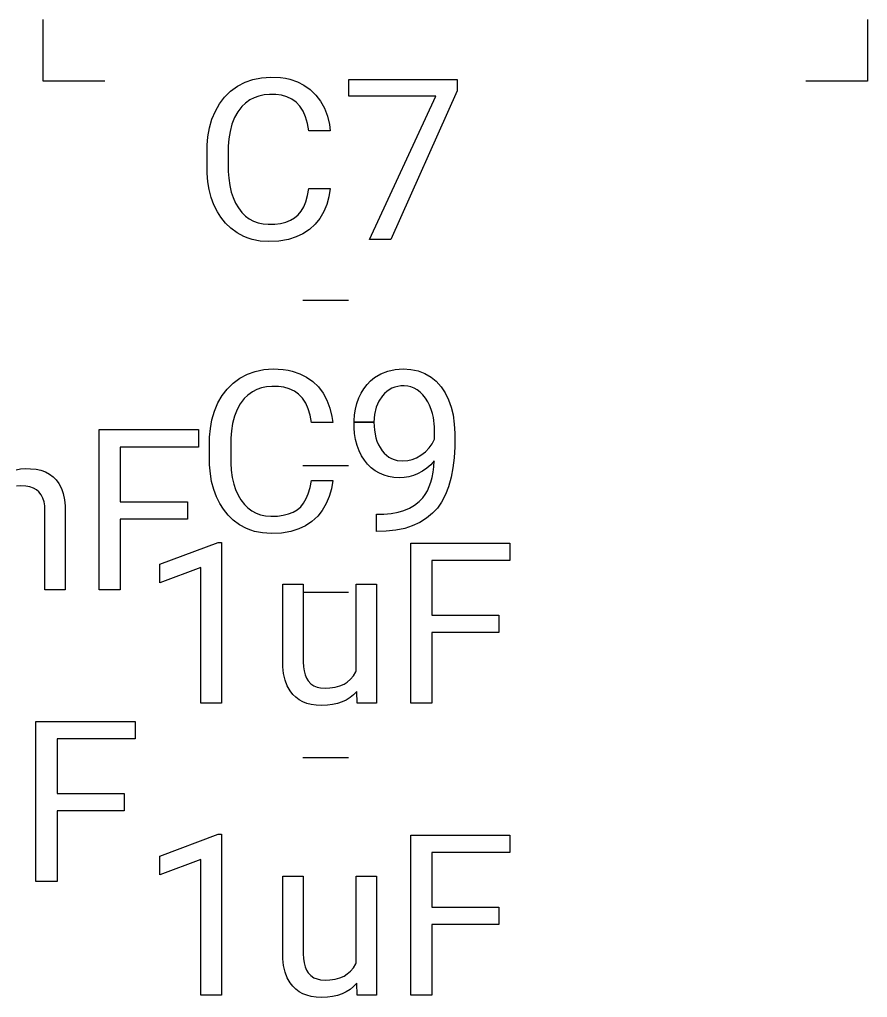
# Model space of a CAD drawing. Header units: inches. Extents: x 3.88 to 7.82, y -6.06 to -2.14.
# Drawn here: x 6.725 to 6.9307, y -4.4563 to -4.2189 of the extents above; entities that cross this region are included whole.
import ezdxf

# ---------------------------------------------------------------- set-up
doc = ezdxf.new("R2010")
doc.units = ezdxf.units.IN
doc.header["$MEASUREMENT"] = 0
doc.layers.add('F.Silkscreen', color=41, linetype='CONTINUOUS', true_color=0xf2eda1)

msp = doc.modelspace()

# ---------------------------------------------------------------- linework, layer by layer
at = {"layer": 'F.Silkscreen', "linetype": 'CONTINUOUS'}
for p, q in [((6.73071, -4.23386), (6.73071, -4.2189)), ((6.93071, -4.2189), (6.93071, -4.23386)), ((6.74567, -4.23386), (6.73071, -4.23386)), ((6.77783, -4.23506), (6.77968, -4.23409)), ((6.77968, -4.23409), (6.78154, -4.23344)), ((6.78154, -4.23344), (6.78365, -4.23301)), ((6.78365, -4.23301), (6.78592, -4.23285)), ((6.78592, -4.23285), (6.7883, -4.23298)), ((6.7883, -4.23298), (6.78952, -4.23316)), ((6.78952, -4.23316), (6.79052, -4.23338)), ((6.79052, -4.23338), (6.79239, -4.23401)), ((6.79239, -4.23401), (6.79396, -4.2348)), ((6.79396, -4.2348), (6.79551, -4.2359)), ((6.80488, -4.23746), (6.80488, -4.23341)), ((6.80488, -4.23341), (6.83118, -4.23341)), ((6.83118, -4.23341), (6.83118, -4.23616)), ((6.93071, -4.23386), (6.91575, -4.23386)), ((6.77469, -4.23774), (6.77616, -4.23628)), ((6.77616, -4.23628), (6.77783, -4.23506)), ((6.78429, -4.23719), (6.78306, -4.23746)), ((6.78561, -4.23707), (6.78429, -4.23719)), ((6.78716, -4.23711), (6.78561, -4.23707)), ((6.7885, -4.23729), (6.78716, -4.23711)), ((6.79551, -4.2359), (6.79687, -4.23723)), ((6.79687, -4.23723), (6.79802, -4.23874)), ((6.83118, -4.23616), (6.81508, -4.27226)), ((6.77248, -4.2411), (6.7735, -4.23932)), ((6.7735, -4.23932), (6.77469, -4.23774)), ((6.77977, -4.23919), (6.77889, -4.24004)), ((6.78085, -4.23841), (6.77977, -4.23919)), ((6.78192, -4.23786), (6.78085, -4.23841)), ((6.78306, -4.23746), (6.78192, -4.23786)), ((6.78982, -4.23766), (6.7885, -4.23729)), ((6.79107, -4.23824), (6.78982, -4.23766)), ((6.79207, -4.23896), (6.79107, -4.23824)), ((6.79301, -4.23995), (6.79207, -4.23896)), ((6.79802, -4.23874), (6.79895, -4.24044)), ((6.82594, -4.23746), (6.80488, -4.23746)), ((6.80988, -4.27226), (6.82594, -4.23746)), ((6.77166, -4.24309), (6.77248, -4.2411)), ((6.77793, -4.24128), (6.77714, -4.24271)), ((6.77889, -4.24004), (6.77793, -4.24128)), ((6.7938, -4.24117), (6.79301, -4.23995)), ((6.79439, -4.24253), (6.7938, -4.24117)), ((6.79895, -4.24044), (6.79966, -4.24233)), ((6.77104, -4.24522), (6.77166, -4.24309)), ((6.77651, -4.24432), (6.77605, -4.24611)), ((6.77714, -4.24271), (6.77651, -4.24432)), ((6.79486, -4.2441), (6.79439, -4.24253)), ((6.7952, -4.24589), (6.79486, -4.2441)), ((6.79966, -4.24233), (6.80015, -4.2444)), ((6.77066, -4.24733), (6.77104, -4.24522)), ((6.77605, -4.24611), (6.77576, -4.24789)), ((6.80035, -4.24589), (6.7952, -4.24589)), ((6.80015, -4.2444), (6.80035, -4.24589)), ((6.77047, -4.24939), (6.77066, -4.24733)), ((6.77576, -4.24789), (6.77562, -4.24962)), ((6.77047, -4.25615), (6.77047, -4.24939)), ((6.77562, -4.24962), (6.77561, -4.25576)), ((6.77066, -4.25833), (6.77047, -4.25615)), ((6.77561, -4.25576), (6.77572, -4.25743)), ((6.77097, -4.26016), (6.77066, -4.25833)), ((6.77572, -4.25743), (6.77596, -4.25917)), ((6.77147, -4.26209), (6.77097, -4.26016)), ((6.77596, -4.25917), (6.77633, -4.26078)), ((6.77633, -4.26078), (6.77678, -4.26213)), ((6.79486, -4.26164), (6.7952, -4.25994)), ((6.7952, -4.25994), (6.80035, -4.25994)), ((6.80035, -4.25994), (6.80002, -4.26197)), ((6.77213, -4.26388), (6.77147, -4.26209)), ((6.77678, -4.26213), (6.7774, -4.2635)), ((6.79392, -4.26433), (6.79442, -4.26314)), ((6.79442, -4.26314), (6.79486, -4.26164)), ((6.80002, -4.26197), (6.79949, -4.26383)), ((6.77296, -4.26554), (6.77213, -4.26388)), ((6.77383, -4.2669), (6.77296, -4.26554)), ((6.7774, -4.2635), (6.77807, -4.26463)), ((6.77807, -4.26463), (6.77892, -4.26574)), ((6.77892, -4.26574), (6.77978, -4.26659)), ((6.79258, -4.26629), (6.79327, -4.26545)), ((6.79327, -4.26545), (6.79392, -4.26433)), ((6.79879, -4.26553), (6.7978, -4.2672)), ((6.79949, -4.26383), (6.79879, -4.26553)), ((6.77496, -4.26831), (6.77383, -4.2669)), ((6.77978, -4.26659), (6.78072, -4.26728)), ((6.78072, -4.26728), (6.78175, -4.26783)), ((6.78175, -4.26783), (6.78286, -4.26824)), ((6.78832, -4.26837), (6.78959, -4.26806)), ((6.78959, -4.26806), (6.79073, -4.26761)), ((6.79073, -4.26761), (6.79172, -4.26702)), ((6.79172, -4.26702), (6.79258, -4.26629)), ((6.7978, -4.2672), (6.7967, -4.26855)), ((6.77623, -4.26954), (6.77496, -4.26831)), ((6.77776, -4.27068), (6.77623, -4.26954)), ((6.78286, -4.26824), (6.78406, -4.26849)), ((6.78406, -4.26849), (6.78533, -4.2686)), ((6.78533, -4.2686), (6.78691, -4.26856)), ((6.78691, -4.26856), (6.78832, -4.26837)), ((6.7953, -4.26984), (6.79372, -4.27091)), ((6.7967, -4.26855), (6.7953, -4.26984)), ((6.77942, -4.27157), (6.77776, -4.27068)), ((6.78048, -4.272), (6.77942, -4.27157)), ((6.7814, -4.27228), (6.78048, -4.272)), ((6.78334, -4.27267), (6.7814, -4.27228)), ((6.78542, -4.27281), (6.78334, -4.27267)), ((6.78792, -4.2727), (6.78542, -4.27281)), ((6.7902, -4.2723), (6.78792, -4.2727)), ((6.79212, -4.27168), (6.7902, -4.2723)), ((6.79372, -4.27091), (6.79212, -4.27168)), ((6.81508, -4.27226), (6.80988, -4.27226)), ((6.79368, -4.28701), (6.80475, -4.28701)), ((6.78427, -4.30388), (6.78653, -4.30372)), ((6.78653, -4.30372), (6.78891, -4.30384)), ((6.81608, -4.30387), (6.81806, -4.30372)), ((6.81806, -4.30372), (6.81991, -4.30383)), ((6.77678, -4.30715), (6.77845, -4.30593)), ((6.77845, -4.30593), (6.78029, -4.30496)), ((6.78029, -4.30496), (6.78215, -4.30431)), ((6.78215, -4.30431), (6.78427, -4.30388)), ((6.78891, -4.30384), (6.79013, -4.30403)), ((6.79013, -4.30403), (6.79113, -4.30425)), ((6.79113, -4.30425), (6.79301, -4.30488)), ((6.79301, -4.30488), (6.79457, -4.30567)), ((6.79457, -4.30567), (6.79612, -4.30677)), ((6.81014, -4.30662), (6.81113, -4.30581)), ((6.81113, -4.30581), (6.81266, -4.3049)), ((6.81266, -4.3049), (6.81435, -4.30424)), ((6.81435, -4.30424), (6.81608, -4.30387)), ((6.81991, -4.30383), (6.82168, -4.30419)), ((6.82168, -4.30419), (6.82332, -4.3048)), ((6.82332, -4.3048), (6.82481, -4.30568)), ((6.82481, -4.30568), (6.82604, -4.30669)), ((6.77531, -4.3086), (6.77678, -4.30715)), ((6.78367, -4.30832), (6.78253, -4.30873)), ((6.7849, -4.30806), (6.78367, -4.30832)), ((6.78622, -4.30794), (6.7849, -4.30806)), ((6.78777, -4.30797), (6.78622, -4.30794)), ((6.78912, -4.30816), (6.78777, -4.30797)), ((6.79043, -4.30852), (6.78912, -4.30816)), ((6.79612, -4.30677), (6.79748, -4.30809)), ((6.79748, -4.30809), (6.79863, -4.30961)), ((6.80852, -4.3085), (6.80932, -4.30747)), ((6.80932, -4.30747), (6.81014, -4.30662)), ((6.81533, -4.30841), (6.81469, -4.30875)), ((6.81601, -4.30814), (6.81533, -4.30841)), ((6.81672, -4.30795), (6.81601, -4.30814)), ((6.81748, -4.30785), (6.81672, -4.30795)), ((6.81827, -4.30782), (6.81748, -4.30785)), ((6.81915, -4.30789), (6.81827, -4.30782)), ((6.8199, -4.30806), (6.81915, -4.30789)), ((6.8207, -4.30836), (6.8199, -4.30806)), ((6.82145, -4.30879), (6.8207, -4.30836)), ((6.82604, -4.30669), (6.82727, -4.30805)), ((6.82727, -4.30805), (6.82822, -4.30947)), ((6.7731, -4.31197), (6.77411, -4.31018)), ((6.77411, -4.31018), (6.77531, -4.3086)), ((6.78039, -4.31006), (6.7795, -4.31091)), ((6.78147, -4.30928), (6.78039, -4.31006)), ((6.78253, -4.30873), (6.78147, -4.30928)), ((6.79168, -4.30911), (6.79043, -4.30852)), ((6.79268, -4.30983), (6.79168, -4.30911)), ((6.79362, -4.31081), (6.79268, -4.30983)), ((6.79441, -4.31204), (6.79362, -4.31081)), ((6.79863, -4.30961), (6.79956, -4.31131)), ((6.80684, -4.31207), (6.80732, -4.31073)), ((6.80732, -4.31073), (6.80787, -4.30957)), ((6.80787, -4.30957), (6.80852, -4.3085)), ((6.813, -4.31026), (6.81217, -4.3115)), ((6.81352, -4.30968), (6.813, -4.31026)), ((6.81409, -4.30917), (6.81352, -4.30968)), ((6.81469, -4.30875), (6.81409, -4.30917)), ((6.82217, -4.30933), (6.82145, -4.30879)), ((6.82283, -4.31), (6.82217, -4.30933)), ((6.82346, -4.31079), (6.82283, -4.31)), ((6.82402, -4.31167), (6.82346, -4.31079)), ((6.82822, -4.30947), (6.82908, -4.31121)), ((6.77227, -4.31396), (6.7731, -4.31197)), ((6.77854, -4.31215), (6.77775, -4.31358)), ((6.7795, -4.31091), (6.77854, -4.31215)), ((6.795, -4.3134), (6.79441, -4.31204)), ((6.79956, -4.31131), (6.80027, -4.3132)), ((6.80027, -4.3132), (6.80076, -4.31527)), ((6.80649, -4.31347), (6.80684, -4.31207)), ((6.81152, -4.31301), (6.81112, -4.31473)), ((6.81217, -4.3115), (6.81152, -4.31301)), ((6.82446, -4.31252), (6.82402, -4.31167)), ((6.82486, -4.31354), (6.82446, -4.31252)), ((6.82908, -4.31121), (6.82969, -4.31295)), ((6.82969, -4.31295), (6.83015, -4.31484)), ((6.77166, -4.31608), (6.77227, -4.31396)), ((6.77712, -4.31518), (6.77666, -4.31697)), ((6.77775, -4.31358), (6.77712, -4.31518)), ((6.79547, -4.31497), (6.795, -4.3134)), ((6.79581, -4.31675), (6.79547, -4.31497)), ((6.80076, -4.31527), (6.80097, -4.31675)), ((6.80614, -4.31634), (6.80627, -4.31482)), ((6.80627, -4.31482), (6.80649, -4.31347)), ((6.81112, -4.31473), (6.81097, -4.31666)), ((6.82515, -4.3145), (6.82486, -4.31354)), ((6.82538, -4.31553), (6.82515, -4.3145)), ((6.82563, -4.31775), (6.82538, -4.31553)), ((6.83015, -4.31484), (6.83046, -4.3171)), ((6.77127, -4.31819), (6.77166, -4.31608)), ((6.77666, -4.31697), (6.77637, -4.31875)), ((6.80097, -4.31675), (6.79581, -4.31675)), ((6.80614, -4.31666), (6.80614, -4.31634)), ((6.80614, -4.31797), (6.80614, -4.31666)), ((6.80614, -4.31666), (6.81097, -4.31666)), ((6.81097, -4.31666), (6.80614, -4.31666)), ((6.81097, -4.31666), (6.81106, -4.31858)), ((6.82565, -4.32077), (6.82563, -4.31775)), ((6.83046, -4.3171), (6.83057, -4.31932)), ((6.74429, -4.3573), (6.74429, -4.31844)), ((6.74429, -4.31844), (6.76835, -4.31844)), ((6.76835, -4.31844), (6.76835, -4.32266)), ((6.77108, -4.32026), (6.77127, -4.31819)), ((6.77108, -4.32702), (6.77108, -4.32026)), ((6.77637, -4.31875), (6.77624, -4.32048)), ((6.80625, -4.31939), (6.80614, -4.31797)), ((6.8065, -4.32086), (6.80625, -4.31939)), ((6.81106, -4.31858), (6.81142, -4.32044)), ((6.83057, -4.31932), (6.83055, -4.32263)), ((6.76835, -4.32266), (6.74941, -4.32266)), ((6.74941, -4.32266), (6.74941, -4.33593)), ((6.77624, -4.32048), (6.77622, -4.32662)), ((6.80688, -4.32226), (6.8065, -4.32086)), ((6.80738, -4.32361), (6.80688, -4.32226)), ((6.81142, -4.32044), (6.81168, -4.32124)), ((6.81168, -4.32124), (6.81205, -4.3221)), ((6.81205, -4.3221), (6.81244, -4.32281)), ((6.82434, -4.32288), (6.82505, -4.32191)), ((6.82505, -4.32191), (6.82565, -4.32077)), ((6.83055, -4.32263), (6.83041, -4.32528)), ((6.80797, -4.3248), (6.80738, -4.32361)), ((6.80865, -4.32588), (6.80797, -4.3248)), ((6.81244, -4.32281), (6.81295, -4.32356)), ((6.81295, -4.32356), (6.81345, -4.32415)), ((6.81345, -4.32415), (6.81399, -4.32466)), ((6.81399, -4.32466), (6.81458, -4.32509)), ((6.82131, -4.32528), (6.82238, -4.32465)), ((6.82238, -4.32465), (6.82344, -4.32382)), ((6.82344, -4.32382), (6.82434, -4.32288)), ((6.77127, -4.3292), (6.77108, -4.32702)), ((6.77622, -4.32662), (6.77633, -4.3283)), ((6.79368, -4.32717), (6.80475, -4.32717)), ((6.80942, -4.32684), (6.80865, -4.32588)), ((6.81029, -4.32769), (6.80942, -4.32684)), ((6.81458, -4.32509), (6.8152, -4.32544)), ((6.8152, -4.32544), (6.81587, -4.32571)), ((6.81587, -4.32571), (6.81657, -4.3259)), ((6.81657, -4.3259), (6.81801, -4.32604)), ((6.81801, -4.32604), (6.81915, -4.32596)), ((6.81915, -4.32596), (6.82025, -4.32571)), ((6.82025, -4.32571), (6.82131, -4.32528)), ((6.82475, -4.32697), (6.8238, -4.3278)), ((6.82561, -4.32604), (6.82475, -4.32697)), ((6.82551, -4.32746), (6.82561, -4.32604)), ((6.83041, -4.32528), (6.83013, -4.32773)), ((6.72413, -4.32819), (6.7252, -4.32799)), ((6.7252, -4.32799), (6.72648, -4.3279)), ((6.72648, -4.3279), (6.72765, -4.32792)), ((6.72765, -4.32792), (6.72896, -4.32805)), ((6.72896, -4.32805), (6.73016, -4.32832)), ((6.73016, -4.32832), (6.73125, -4.32871)), ((6.73125, -4.32871), (6.73223, -4.32923)), ((6.73223, -4.32923), (6.7331, -4.32987)), ((6.77158, -4.33103), (6.77127, -4.3292)), ((6.77633, -4.3283), (6.77657, -4.33004)), ((6.81124, -4.32843), (6.81029, -4.32769)), ((6.81229, -4.32905), (6.81124, -4.32843)), ((6.81342, -4.32952), (6.81229, -4.32905)), ((6.81451, -4.32984), (6.81342, -4.32952)), ((6.82052, -4.3296), (6.81942, -4.3299)), ((6.82157, -4.32917), (6.82052, -4.3296)), ((6.82276, -4.32852), (6.82157, -4.32917)), ((6.8238, -4.3278), (6.82276, -4.32852)), ((6.82509, -4.33005), (6.82533, -4.3288)), ((6.82533, -4.3288), (6.82551, -4.32746)), ((6.83013, -4.32773), (6.82971, -4.32999)), ((6.72531, -4.33207), (6.72422, -4.33214)), ((6.72646, -4.33213), (6.72531, -4.33207)), ((6.72748, -4.33231), (6.72646, -4.33213)), ((6.7331, -4.32987), (6.73385, -4.33064)), ((6.73385, -4.33064), (6.7345, -4.33153)), ((6.7345, -4.33153), (6.73513, -4.33277)), ((6.77208, -4.33295), (6.77158, -4.33103)), ((6.77657, -4.33004), (6.77695, -4.33165)), ((6.77695, -4.33165), (6.77739, -4.33299)), ((6.79547, -4.33251), (6.79581, -4.33081)), ((6.79581, -4.33081), (6.80097, -4.33081)), ((6.80097, -4.33081), (6.80063, -4.33284)), ((6.81576, -4.33006), (6.81451, -4.32984)), ((6.81708, -4.33014), (6.81576, -4.33006)), ((6.81829, -4.33008), (6.81708, -4.33014)), ((6.81942, -4.3299), (6.81829, -4.33008)), ((6.82438, -4.33228), (6.82477, -4.33121)), ((6.82477, -4.33121), (6.82509, -4.33005)), ((6.82971, -4.32999), (6.82907, -4.33231)), ((6.72836, -4.33262), (6.72748, -4.33231)), ((6.72906, -4.33302), (6.72836, -4.33262)), ((6.72964, -4.33352), (6.72906, -4.33302)), ((6.7302, -4.33424), (6.72964, -4.33352)), ((6.73061, -4.33504), (6.7302, -4.33424)), ((6.73513, -4.33277), (6.73553, -4.33394)), ((6.73553, -4.33394), (6.73586, -4.33551)), ((6.77274, -4.33475), (6.77208, -4.33295)), ((6.77739, -4.33299), (6.77801, -4.33437)), ((6.77801, -4.33437), (6.77868, -4.33549)), ((6.79453, -4.3352), (6.79503, -4.33401)), ((6.79503, -4.33401), (6.79547, -4.33251)), ((6.80063, -4.33284), (6.80011, -4.3347)), ((6.8228, -4.33498), (6.8234, -4.33417)), ((6.8234, -4.33417), (6.82393, -4.33327)), ((6.82393, -4.33327), (6.82438, -4.33228)), ((6.82835, -4.33417), (6.82738, -4.33603)), ((6.82907, -4.33231), (6.82835, -4.33417)), ((6.7309, -4.33599), (6.73061, -4.33504)), ((6.73107, -4.33697), (6.7309, -4.33599)), ((6.73586, -4.33551), (6.73602, -4.33696)), ((6.74941, -4.33593), (6.76571, -4.33593)), ((6.76571, -4.33593), (6.76571, -4.34014)), ((6.77357, -4.33641), (6.77274, -4.33475)), ((6.77444, -4.33777), (6.77357, -4.33641)), ((6.77868, -4.33549), (6.77953, -4.3366)), ((6.77953, -4.3366), (6.78039, -4.33745)), ((6.79319, -4.33715), (6.79388, -4.33631)), ((6.79388, -4.33631), (6.79453, -4.3352)), ((6.7994, -4.3364), (6.79841, -4.33806)), ((6.80011, -4.3347), (6.7994, -4.3364)), ((6.81958, -4.3375), (6.82082, -4.33678)), ((6.82082, -4.33678), (6.82193, -4.3359)), ((6.82193, -4.3359), (6.8228, -4.33498)), ((6.82738, -4.33603), (6.82636, -4.33748)), ((6.73114, -4.33817), (6.73107, -4.33697)), ((6.73114, -4.3573), (6.73114, -4.33817)), ((6.73602, -4.33696), (6.73606, -4.33821)), ((6.73606, -4.33821), (6.73606, -4.3573)), ((6.77558, -4.33917), (6.77444, -4.33777)), ((6.77684, -4.34041), (6.77558, -4.33917)), ((6.78039, -4.33745), (6.78133, -4.33815)), ((6.78133, -4.33815), (6.78236, -4.3387)), ((6.78236, -4.3387), (6.78347, -4.3391)), ((6.78347, -4.3391), (6.78467, -4.33936)), ((6.78752, -4.33942), (6.78893, -4.33924)), ((6.78893, -4.33924), (6.7902, -4.33892)), ((6.7902, -4.33892), (6.79134, -4.33847)), ((6.79134, -4.33847), (6.79233, -4.33788)), ((6.79233, -4.33788), (6.79319, -4.33715)), ((6.79841, -4.33806), (6.79731, -4.33941)), ((6.8116, -4.339), (6.81338, -4.33897)), ((6.8116, -4.34317), (6.8116, -4.339)), ((6.81338, -4.33897), (6.81517, -4.3388)), ((6.81517, -4.3388), (6.81682, -4.33849)), ((6.81682, -4.33849), (6.81819, -4.33809)), ((6.81819, -4.33809), (6.81958, -4.3375)), ((6.8252, -4.33875), (6.82373, -4.33997)), ((6.82636, -4.33748), (6.8252, -4.33875)), ((6.76571, -4.34014), (6.74941, -4.34014)), ((6.74941, -4.34014), (6.74941, -4.3573)), ((6.77837, -4.34154), (6.77684, -4.34041)), ((6.78003, -4.34244), (6.77837, -4.34154)), ((6.78467, -4.33936), (6.78595, -4.33946)), ((6.78595, -4.33946), (6.78752, -4.33942)), ((6.79591, -4.34071), (6.79433, -4.34178)), ((6.79731, -4.33941), (6.79591, -4.34071)), ((6.82208, -4.341), (6.82024, -4.34183)), ((6.82373, -4.33997), (6.82208, -4.341)), ((6.78109, -4.34286), (6.78003, -4.34244)), ((6.78201, -4.34315), (6.78109, -4.34286)), ((6.78395, -4.34353), (6.78201, -4.34315)), ((6.78603, -4.34368), (6.78395, -4.34353)), ((6.78853, -4.34356), (6.78603, -4.34368)), ((6.79081, -4.34316), (6.78853, -4.34356)), ((6.79273, -4.34255), (6.79081, -4.34316)), ((6.79433, -4.34178), (6.79273, -4.34255)), ((6.81393, -4.34311), (6.8116, -4.34317)), ((6.81628, -4.34286), (6.81393, -4.34311)), ((6.81846, -4.34241), (6.81628, -4.34286)), ((6.82024, -4.34183), (6.81846, -4.34241)), ((6.75902, -4.35112), (6.77319, -4.34581)), ((6.77319, -4.34581), (6.77394, -4.34581)), ((6.77394, -4.34581), (6.77394, -4.38486)), ((6.81988, -4.38486), (6.81988, -4.346)), ((6.81988, -4.346), (6.84394, -4.346)), ((6.84394, -4.346), (6.84394, -4.35022)), ((6.75902, -4.35561), (6.75902, -4.35112)), ((6.84394, -4.35022), (6.825, -4.35022)), ((6.825, -4.35022), (6.825, -4.36348)), ((6.76898, -4.35195), (6.75902, -4.35561)), ((6.76898, -4.38486), (6.76898, -4.35195)), ((6.73606, -4.3573), (6.73114, -4.3573)), ((6.74941, -4.3573), (6.74429, -4.3573)), ((6.78882, -4.37478), (6.78882, -4.35596)), ((6.78882, -4.35596), (6.79378, -4.35596)), ((6.79368, -4.35787), (6.80475, -4.35787)), ((6.79378, -4.35596), (6.79378, -4.37483)), ((6.80665, -4.37699), (6.80665, -4.35596)), ((6.80665, -4.35596), (6.81157, -4.35596)), ((6.81157, -4.35596), (6.81157, -4.38486)), ((6.825, -4.36348), (6.8413, -4.36348)), ((6.8413, -4.36348), (6.8413, -4.3677)), ((6.8413, -4.3677), (6.825, -4.3677)), ((6.825, -4.3677), (6.825, -4.38486)), ((6.78887, -4.37605), (6.78882, -4.37478)), ((6.79378, -4.37483), (6.79384, -4.37599)), ((6.78905, -4.37767), (6.78887, -4.37605)), ((6.79384, -4.37599), (6.794, -4.37703)), ((6.794, -4.37703), (6.79425, -4.37795)), ((6.80597, -4.3782), (6.80653, -4.37725)), ((6.80653, -4.37725), (6.80665, -4.37699)), ((6.78941, -4.37926), (6.78905, -4.37767)), ((6.78994, -4.38066), (6.78941, -4.37926)), ((6.79425, -4.37795), (6.79459, -4.37876)), ((6.79459, -4.37876), (6.79503, -4.37945)), ((6.79503, -4.37945), (6.79565, -4.38012)), ((6.80449, -4.37972), (6.80529, -4.37902)), ((6.80529, -4.37902), (6.80597, -4.3782)), ((6.79063, -4.38189), (6.78994, -4.38066)), ((6.79126, -4.3827), (6.79063, -4.38189)), ((6.79565, -4.38012), (6.79641, -4.38062)), ((6.79641, -4.38062), (6.79715, -4.38093)), ((6.79715, -4.38093), (6.798, -4.38112)), ((6.798, -4.38112), (6.79909, -4.3812)), ((6.79909, -4.3812), (6.80029, -4.38115)), ((6.80029, -4.38115), (6.80154, -4.38097)), ((6.80154, -4.38097), (6.80268, -4.38066)), ((6.80268, -4.38066), (6.8037, -4.38021)), ((6.8037, -4.38021), (6.80449, -4.37972)), ((6.80677, -4.38199), (6.80601, -4.38279)), ((6.80689, -4.38486), (6.80677, -4.38199)), ((6.79199, -4.38341), (6.79126, -4.3827)), ((6.7928, -4.38401), (6.79199, -4.38341)), ((6.7937, -4.38451), (6.7928, -4.38401)), ((6.80423, -4.38408), (6.80322, -4.38456)), ((6.80516, -4.38349), (6.80423, -4.38408)), ((6.80601, -4.38279), (6.80516, -4.38349)), ((6.77394, -4.38486), (6.76898, -4.38486)), ((6.79469, -4.38489), (6.7937, -4.38451)), ((6.79576, -4.38517), (6.79469, -4.38489)), ((6.79692, -4.38535), (6.79576, -4.38517)), ((6.79816, -4.38541), (6.79692, -4.38535)), ((6.79966, -4.38536), (6.79816, -4.38541)), ((6.80093, -4.3852), (6.79966, -4.38536)), ((6.80212, -4.38493), (6.80093, -4.3852)), ((6.80322, -4.38456), (6.80212, -4.38493)), ((6.81157, -4.38486), (6.80689, -4.38486)), ((6.825, -4.38486), (6.81988, -4.38486)), ((6.72894, -4.42817), (6.72894, -4.38931)), ((6.72894, -4.38931), (6.75299, -4.38931)), ((6.75299, -4.38931), (6.75299, -4.39352)), ((6.75299, -4.39352), (6.73406, -4.39352)), ((6.73406, -4.39352), (6.73406, -4.40679)), ((6.79368, -4.39803), (6.80475, -4.39803)), ((6.73406, -4.40679), (6.75035, -4.40679)), ((6.75035, -4.40679), (6.75035, -4.411)), ((6.75035, -4.411), (6.73406, -4.411)), ((6.73406, -4.411), (6.73406, -4.42817)), ((6.75902, -4.42199), (6.77319, -4.41667)), ((6.77319, -4.41667), (6.77394, -4.41667)), ((6.77394, -4.41667), (6.77394, -4.45573)), ((6.81988, -4.45573), (6.81988, -4.41687)), ((6.81988, -4.41687), (6.84394, -4.41687)), ((6.84394, -4.41687), (6.84394, -4.42108)), ((6.75902, -4.42648), (6.75902, -4.42199)), ((6.84394, -4.42108), (6.825, -4.42108)), ((6.825, -4.42108), (6.825, -4.43435)), ((6.76898, -4.42281), (6.75902, -4.42648)), ((6.76898, -4.45573), (6.76898, -4.42281)), ((6.78882, -4.44565), (6.78882, -4.42683)), ((6.78882, -4.42683), (6.79378, -4.42683)), ((6.79378, -4.42683), (6.79378, -4.4457)), ((6.80665, -4.44785), (6.80665, -4.42683)), ((6.80665, -4.42683), (6.81157, -4.42683)), ((6.81157, -4.42683), (6.81157, -4.45573)), ((6.73406, -4.42817), (6.72894, -4.42817)), ((6.825, -4.43435), (6.8413, -4.43435)), ((6.8413, -4.43435), (6.8413, -4.43856)), ((6.8413, -4.43856), (6.825, -4.43856)), ((6.825, -4.43856), (6.825, -4.45573)), ((6.78887, -4.44692), (6.78882, -4.44565)), ((6.79378, -4.4457), (6.79384, -4.44685)), ((6.78905, -4.44853), (6.78887, -4.44692)), ((6.79384, -4.44685), (6.794, -4.44789)), ((6.794, -4.44789), (6.79425, -4.44882)), ((6.80597, -4.44907), (6.80653, -4.44811)), ((6.80653, -4.44811), (6.80665, -4.44785)), ((6.78941, -4.45012), (6.78905, -4.44853)), ((6.78994, -4.45153), (6.78941, -4.45012)), ((6.79425, -4.44882), (6.79459, -4.44963)), ((6.79459, -4.44963), (6.79503, -4.45032)), ((6.79503, -4.45032), (6.79565, -4.45098)), ((6.8037, -4.45108), (6.80449, -4.45058)), ((6.80449, -4.45058), (6.80529, -4.44989)), ((6.80529, -4.44989), (6.80597, -4.44907)), ((6.79063, -4.45276), (6.78994, -4.45153)), ((6.79126, -4.45356), (6.79063, -4.45276)), ((6.79565, -4.45098), (6.79641, -4.45149)), ((6.79641, -4.45149), (6.79715, -4.4518)), ((6.79715, -4.4518), (6.798, -4.45199)), ((6.798, -4.45199), (6.79909, -4.45207)), ((6.79909, -4.45207), (6.80029, -4.45202)), ((6.80029, -4.45202), (6.80154, -4.45184)), ((6.80154, -4.45184), (6.80268, -4.45152)), ((6.80268, -4.45152), (6.8037, -4.45108)), ((6.80677, -4.45285), (6.80601, -4.45366)), ((6.80689, -4.45573), (6.80677, -4.45285)), ((6.79199, -4.45427), (6.79126, -4.45356)), ((6.7928, -4.45488), (6.79199, -4.45427)), ((6.7937, -4.45537), (6.7928, -4.45488)), ((6.79469, -4.45576), (6.7937, -4.45537)), ((6.80322, -4.45542), (6.80212, -4.4558)), ((6.80423, -4.45494), (6.80322, -4.45542)), ((6.80516, -4.45435), (6.80423, -4.45494)), ((6.80601, -4.45366), (6.80516, -4.45435)), ((6.77394, -4.45573), (6.76898, -4.45573)), ((6.79576, -4.45604), (6.79469, -4.45576)), ((6.79692, -4.45621), (6.79576, -4.45604)), ((6.79816, -4.45628), (6.79692, -4.45621)), ((6.79966, -4.45623), (6.79816, -4.45628)), ((6.80093, -4.45607), (6.79966, -4.45623)), ((6.80212, -4.4558), (6.80093, -4.45607)), ((6.81157, -4.45573), (6.80689, -4.45573)), ((6.825, -4.45573), (6.81988, -4.45573))]:
    msp.add_line(p, q, dxfattribs=at)

doc.saveas('drawing.dxf')
